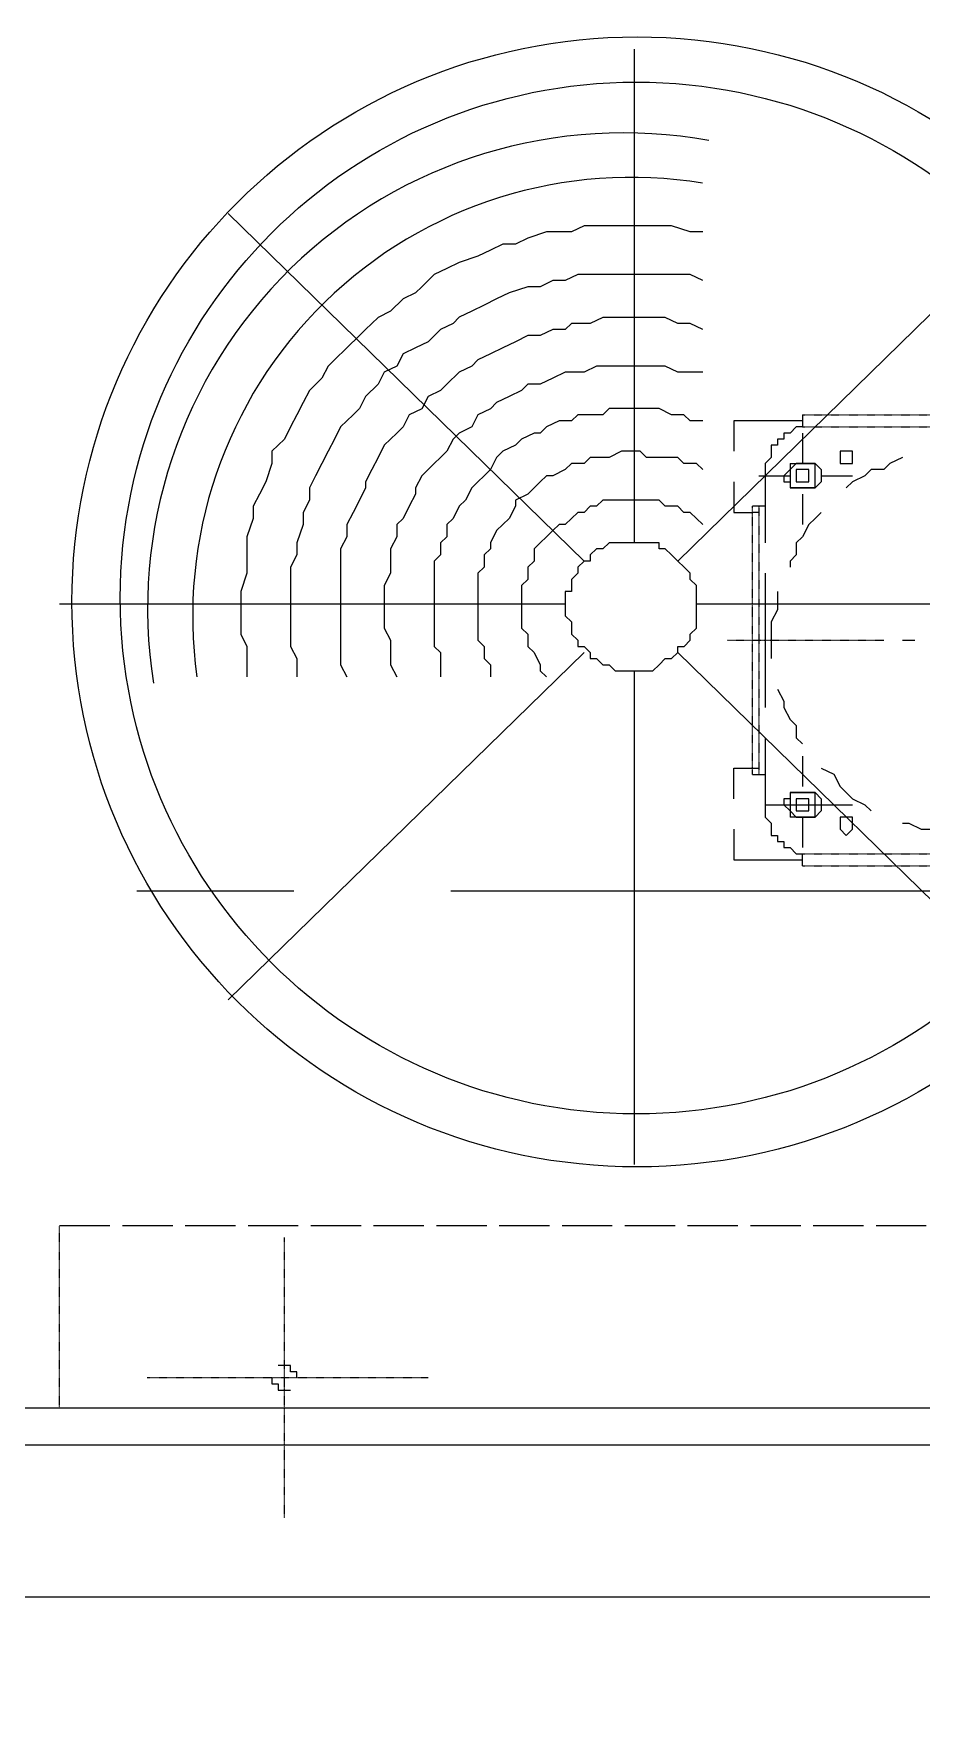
# Model space of a CAD drawing. Header units: metres. Extents: x 841183 to 1048542, y 259326 to 317714.
# Drawn here: x 1010203 to 1010909, y 307168 to 308515 of the extents above; entities that cross this region are included whole.
import ezdxf
from ezdxf.enums import TextEntityAlignment as Align

# ---------------------------------------------------------------- set-up
doc = ezdxf.new("R2010")
doc.units = ezdxf.units.M
doc.linetypes.add('PDF_IMPORT', pattern=[1, 0.8, -0.2])
doc.linetypes.add('VILLA AXIS$0$CENTER', pattern=[2, 1.25, -0.25, 0.25, -0.25])
doc.layers.add('A-AXIS LINE', color=253, linetype='Continuous')
doc.layers.add('PDF2_Geometry', color=7, linetype='Continuous')
doc.layers.add('A-REFLECT DOWN', color=252, linetype='Continuous', transparency=0.6)
doc.styles.add('romans', font='romans.shx', dxfattribs={"width": 0.85})

# ---------------------------------------------------------------- blocks, each defined once
blk = doc.blocks.new('A$C46a051ea')
at = {"layer": 'PDF2_Geometry', "lineweight": 5}
for points in [[(4910.5, 1092.1), (4910.5, -1092), (2778.3, -1092)], [(3310.1, -9.7), (3310.1, -402.8)], [(2987, -140.7), (3270.3, -417.4)], [(3344.9, -417.4), (3628.2, -140.7)], [(3364.8, -155.3), (3354.8, -155.3), (3339.9, -150.5), (3330, -150.5), (3320, -150.5), (3305.1, -150.5), (3295.2, -150.5), (3285.2, -150.5), (3270.3, -150.5), (3260.4, -155.3), (3250.4, -155.3), (3240.5, -155.3), (3225.6, -160.2), (3215.7, -165), (3205.7, -165), (3195.8, -169.9), (3185.8, -174.7), (3170.9, -179.6), (3161, -184.4), (3151, -189.3), (3141.1, -199), (3136.1, -203.8), (3126.2, -208.7), (3116.3, -218.4), (3106.3, -223.3), (3096.4, -233), (3091.4, -237.8), (3081.5, -247.5), (3071.5, -257.2), (3066.6, -262.1), (3061.6, -271.8), (3051.6, -281.5), (3046.7, -291.2), (3041.7, -300.9), (3036.7, -310.6), (3031.8, -320.3), (3021.8, -330), (3021.8, -339.7), (3016.9, -354.3), (3011.9, -364), (3006.9, -373.7), (3006.9, -383.4), (3001.9, -398), (3001.9, -407.7), (3001.9, -417.4), (3001.9, -427.1), (2997, -441.7), (2997, -451.4), (2997, -461.1), (2997, -475.6), (3001.9, -485.3), (3001.9, -495.1), (3001.9, -509.6)], [(3364.8, -194.1), (3354.8, -189.3), (3344.9, -189.3), (3330, -189.3), (3320, -189.3), (3310.1, -189.3), (3300.1, -189.3), (3285.2, -189.3), (3275.3, -189.3), (3265.4, -189.3), (3255.4, -194.1), (3245.5, -194.1), (3235.5, -199), (3225.6, -199), (3210.7, -203.8), (3200.7, -208.7), (3190.8, -213.5), (3180.9, -218.4), (3170.9, -223.2), (3166, -228.1), (3156, -233), (3146.1, -242.7), (3136.1, -247.5), (3126.2, -252.4), (3121.2, -262.1), (3111.3, -266.9), (3106.3, -276.6), (3096.4, -286.3), (3091.4, -296), (3086.4, -300.9), (3076.5, -310.6), (3071.5, -320.3), (3066.6, -330), (3061.6, -339.7), (3056.6, -349.4), (3051.6, -359.1), (3051.6, -368.8), (3046.7, -378.6), (3046.7, -388.3), (3041.7, -402.8), (3041.7, -412.5), (3036.7, -422.2), (3036.7, -431.9), (3036.7, -441.7), (3036.7, -456.2), (3036.7, -465.9), (3036.7, -475.6), (3036.7, -485.3), (3041.7, -495), (3041.7, -509.6)], [(3364.8, -233), (3354.8, -228.1), (3344.9, -228.1), (3334.9, -223.3), (3325, -223.3), (3315.1, -223.3), (3305.1, -223.3), (3295.2, -223.3), (3285.2, -223.3), (3275.3, -228.1), (3260.4, -228.1), (3255.4, -233), (3245.5, -233), (3235.5, -237.8), (3225.6, -237.8), (3215.7, -242.7), (3205.7, -247.5), (3195.8, -252.4), (3185.8, -257.2), (3180.9, -262.1), (3170.9, -266.9), (3161, -276.6), (3156, -281.5), (3146.1, -286.4), (3141.1, -296.1), (3131.2, -300.9), (3126.2, -310.6), (3121.2, -315.5), (3111.3, -325.2), (3106.3, -334.9), (3101.3, -344.6), (3096.4, -354.3), (3096.4, -359.2), (3091.4, -368.9), (3086.4, -378.6), (3081.5, -388.3), (3081.5, -398), (3076.5, -407.7), (3076.5, -417.4), (3076.5, -427.1), (3076.5, -436.8), (3076.5, -446.5), (3076.5, -456.2), (3076.5, -470.8), (3076.5, -480.5), (3076.5, -490.2), (3076.5, -499.9), (3081.5, -509.6)], [(3364.8, -266.9), (3354.8, -266.9), (3344.9, -266.9), (3334.9, -262.1), (3330, -262.1), (3320, -262.1), (3310.1, -262.1), (3300.1, -262.1), (3290.2, -262.1), (3280.3, -262.1), (3270.3, -266.9), (3260.4, -266.9), (3255.4, -266.9), (3245.5, -271.8), (3235.5, -276.6), (3225.6, -276.6), (3220.6, -281.5), (3210.7, -286.3), (3200.7, -291.2), (3195.8, -296.1), (3185.8, -300.9), (3180.9, -310.6), (3170.9, -315.5), (3166, -320.3), (3161, -330), (3156, -334.9), (3151, -339.7), (3141.1, -349.4), (3136.1, -359.2), (3136.1, -364), (3131.2, -373.7), (3126.2, -383.4), (3121.2, -388.3), (3121.2, -398), (3116.3, -407.7), (3116.3, -417.4), (3116.3, -427.1), (3111.3, -436.8), (3111.3, -446.5), (3111.3, -456.2), (3111.3, -461.1), (3111.3, -470.8), (3116.3, -480.5), (3116.3, -490.2), (3116.3, -499.9), (3121.2, -509.6)], [(3364.8, -305.7), (3354.8, -305.7), (3349.8, -300.9), (3339.9, -300.9), (3330, -296), (3325, -296), (3315.1, -296), (3305.1, -296), (3300.1, -296), (3290.2, -296), (3285.2, -300.9), (3275.3, -300.9), (3265.4, -300.9), (3260.4, -305.7), (3250.4, -305.7), (3240.5, -310.6), (3235.5, -315.5), (3230.6, -315.5), (3220.6, -320.3), (3215.7, -325.2), (3205.7, -330), (3200.7, -334.9), (3195.8, -344.6), (3190.8, -349.4), (3185.8, -354.3), (3180.9, -359.1), (3175.9, -368.8), (3170.9, -373.7), (3166, -383.4), (3161, -388.3), (3161, -398), (3156, -402.8), (3156, -412.5), (3151, -417.4), (3151, -427.1), (3151, -436.8), (3151, -441.6), (3151, -451.4), (3151, -461.1), (3151, -470.8), (3151, -475.6), (3151, -485.3), (3156, -490.2), (3156, -499.9), (3156, -509.6)], [(3444.3, -305.7), (3389.6, -305.7), (3389.6, -330)], [(3444.3, -300.9), (3444.3, -310.6), (3439.3, -310.6), (3434.4, -315.5), (3429.4, -315.5), (3429.4, -320.3), (3424.4, -320.3), (3424.4, -325.2), (3419.4, -325.2), (3419.4, -330), (3419.4, -334.9), (3414.5, -339.7), (3414.5, -344.6), (3414.5, -349.4)], [(3444.3, -315.5), (3444.3, -339.7)], [(3364.8, -344.6), (3359.8, -339.7), (3349.8, -339.7), (3344.9, -334.9), (3334.9, -334.9), (3330, -334.9), (3320, -334.9), (3315.1, -330), (3305.1, -330), (3300.1, -330), (3290.2, -334.9), (3285.2, -334.9), (3275.3, -334.9), (3270.3, -339.7), (3260.4, -339.7), (3255.4, -344.6), (3245.5, -349.4), (3240.5, -349.4), (3235.5, -354.3), (3230.6, -359.2), (3225.6, -364), (3215.7, -368.9), (3215.7, -373.7), (3210.7, -383.4), (3205.7, -388.3), (3200.7, -393.1), (3195.8, -402.8), (3195.8, -407.7), (3190.8, -412.5), (3190.8, -422.2), (3185.8, -427.1), (3185.8, -436.8), (3185.8, -441.7), (3185.8, -451.4), (3185.8, -456.2), (3185.8, -465.9), (3185.8, -470.8), (3185.8, -480.5), (3190.8, -485.3), (3190.8, -495.1), (3195.8, -499.9), (3195.8, -509.6)], [(3523.8, -334.9), (3513.9, -339.7), (3508.9, -344.6), (3499, -344.6), (3494, -349.4), (3484, -354.3), (3479.1, -359.1)], [(3409.5, -349.4), (3434.3, -349.4)], [(3414.5, -349.4), (3414.5, -402.8)], [(3434.4, -339.7), (3434.4, -344.6), (3429.4, -349.4), (3429.4, -354.3), (3434.4, -354.3), (3434.4, -359.1)], [(3439.3, -339.7), (3434.3, -344.6), (3434.3, -349.4), (3434.3, -354.3), (3434.3, -359.1), (3439.3, -359.1)], [(3434.4, -339.7), (3454.2, -339.7), (3449.3, -339.7), (3444.3, -339.7), (3439.3, -339.7)], [(3459.2, -349.4), (3484, -349.4)], [(3389.6, -354.3), (3389.6, -378.6)], [(3454.2, -359.1), (3434.4, -359.1)], [(3439.3, -359.1), (3444.3, -359.1), (3449.3, -359.1), (3454.2, -359.1)], [(3364.8, -388.3), (3359.8, -383.4), (3354.8, -378.6), (3349.8, -378.6), (3344.9, -373.7), (3334.9, -373.7), (3330, -368.9), (3325, -368.9), (3320, -368.9), (3310.1, -368.9), (3305.1, -368.9), (3300.1, -368.9), (3295.2, -368.9), (3285.2, -368.9), (3280.3, -373.7), (3275.3, -373.7), (3270.3, -378.6), (3265.4, -378.6), (3260.4, -383.4), (3255.4, -388.3), (3250.4, -388.3), (3245.5, -393.1), (3240.5, -398), (3235.5, -402.8), (3230.6, -407.7), (3230.6, -417.4), (3225.6, -422.2), (3225.6, -427.1), (3225.6, -432), (3220.6, -436.8), (3220.6, -446.5), (3220.6, -451.4), (3220.6, -456.2), (3220.6, -461.1), (3220.6, -470.8), (3225.6, -475.6), (3225.6, -480.5), (3225.6, -485.3), (3230.6, -490.2), (3235.5, -499.9), (3235.5, -504.8), (3240.5, -509.6)], [(3414.5, -373.7), (3404.5, -373.7)], [(3444.3, -364), (3444.3, -388.3)], [(3389.6, -378.6), (3404.5, -378.6)], [(3409.5, -378.6), (3404.5, -378.6)], [(3459.2, -378.6), (3454.2, -383.4), (3449.3, -388.3), (3444.3, -398), (3439.3, -402.8), (3439.3, -412.5), (3434.3, -417.4), (3434.3, -422.2)], [(3414.5, -427.1), (3414.5, -480.5)], [(3424.4, -441.7), (3424.4, -446.5), (3424.4, -456.2), (3419.4, -465.9), (3419.4, -470.8), (3419.4, -480.5), (3419.4, -490.2), (3419.4, -495.1)], [(2852.8, -451.4), (3255.4, -451.4)], [(3359.8, -451.4), (3762.4, -451.4)], [(3414.5, -480.5), (3414.5, -533.9)], [(3523.8, -480.5), (3533.7, -480.5)], [(2987, -766.8), (3270.3, -490.2)], [(3344.9, -490.2), (3628.2, -766.8)], [(3310.1, -504.7), (3310.1, -897.9)], [(3424.4, -519.3), (3429.4, -529), (3429.4, -533.9), (3434.4, -543.6), (3439.3, -548.4), (3439.3, -558.1), (3444.3, -563)], [(3414.5, -558.1), (3414.5, -616.4)], [(3444.3, -572.7), (3444.3, -597)], [(3389.6, -582.4), (3404.5, -582.4)], [(3389.6, -606.7), (3389.6, -582.4)], [(3404.5, -582.4), (3409.5, -582.4)], [(3404.5, -587.3), (3414.5, -587.3)], [(3459.2, -582.4), (3469.1, -587.2), (3474.1, -597), (3479.1, -601.8), (3484, -606.7), (3494, -611.5), (3499, -616.4)], [(3434.4, -601.8), (3434.4, -606.7), (3429.4, -606.7), (3429.4, -611.5), (3434.4, -616.4), (3434.4, -621.2)], [(3439.3, -601.8), (3434.3, -601.8), (3434.3, -606.7), (3434.3, -611.5), (3434.3, -616.4), (3439.3, -621.2)], [(3434.4, -601.8), (3454.2, -601.8), (3449.3, -601.8), (3444.3, -601.8), (3439.3, -601.8)], [(3414.5, -611.5), (3484.1, -611.5)], [(3414.5, -616.4), (3414.5, -621.2), (3419.4, -626.1), (3419.4, -631), (3419.4, -635.8), (3424.4, -635.8), (3424.4, -640.7), (3429.4, -640.7), (3429.4, -645.5), (3434.3, -645.5), (3439.3, -650.4), (3444.3, -650.4)], [(3389.6, -630.9), (3389.6, -655.2), (3444.3, -655.2)], [(3454.2, -621.2), (3434.4, -621.2)], [(3439.3, -621.2), (3444.3, -621.2), (3449.3, -621.2), (3454.2, -621.2)], [(3444.3, -621.2), (3444.3, -645.5)], [(3523.8, -626.1), (3528.8, -626.1), (3538.7, -630.9), (3543.7, -630.9), (3553.6, -630.9), (3563.6, -635.8), (3568.5, -635.8), (3573.5, -635.8)], [(3444.3, -660), (3444.3, -650.3)], [(3041.7, -1067.8), (3041.7, -1062.9), (3036.7, -1062.9), (3036.7, -1058.1), (3031.8, -1058.1), (3026.8, -1058.1)], [(3021.8, -1067.8), (3021.8, -1072.6), (3026.8, -1072.6), (3026.8, -1077.5), (3031.8, -1077.5), (3036.7, -1077.5)], [(2778.3, -1121.1), (4910.4, -1121.1)], [(4910.4, -1242.5), (2778.3, -1242.5), (-1744.5, -1242.5)]]:
    blk.add_lwpolyline(points, dxfattribs=at)
at = {"layer": 'PDF2_Geometry', "linetype": 'PDF_IMPORT', "lineweight": 5, "ltscale": 0.023814}
for points in [[(3444.3, -300.9), (3697.8, -300.9)], [(3444.3, -310.6), (3687.8, -310.6)]]:
    blk.add_lwpolyline(points, dxfattribs=at)
at = {"layer": 'PDF2_Geometry', "lineweight": 5}
for points in [[(3479.1, -330), (3474.1, -330), (3474.1, -334.9), (3474.1, -339.7), (3479.1, -339.7), (3484, -339.7), (3484, -334.9), (3484, -330)], [(3444.3, -344.6), (3439.3, -344.6), (3439.3, -349.4), (3439.3, -354.3), (3444.3, -354.3), (3449.3, -354.3), (3449.3, -349.4), (3449.3, -344.6)], [(3454.2, -339.7), (3459.2, -344.6), (3459.2, -349.4), (3459.2, -354.3), (3454.2, -359.1), (3454.2, -354.3), (3454.2, -349.4), (3454.2, -344.6)], [(3359.8, -451.4), (3359.8, -446.5), (3359.8, -441.7), (3359.8, -436.8), (3354.8, -432), (3354.8, -427.1), (3349.9, -422.3), (3344.9, -417.4), (3339.9, -412.5), (3335, -407.7), (3330, -407.7), (3330, -402.8), (3325, -402.8), (3320, -402.8), (3315.1, -402.8), (3310.1, -402.8), (3305.1, -402.8), (3300.2, -402.8), (3295.2, -402.8), (3290.2, -402.8), (3285.2, -407.7), (3280.3, -407.7), (3275.3, -412.5), (3275.3, -417.4), (3270.3, -417.4), (3265.4, -422.3), (3265.4, -427.1), (3260.4, -432), (3260.4, -436.8), (3260.4, -441.7), (3255.4, -441.7), (3255.4, -446.5), (3255.4, -451.4), (3255.4, -456.2), (3255.4, -461.1), (3260.4, -465.9), (3260.4, -470.8), (3260.4, -475.6), (3265.4, -480.5), (3265.4, -485.4), (3270.3, -485.4), (3275.3, -490.2), (3275.3, -495.1), (3280.3, -495.1), (3285.2, -499.9), (3290.2, -499.9), (3295.2, -504.8), (3300.2, -504.8), (3305.1, -504.8), (3310.1, -504.8), (3315.1, -504.8), (3320, -504.8), (3325, -504.8), (3330, -499.9), (3335, -495.1), (3339.9, -495.1), (3344.9, -490.2), (3344.9, -485.4), (3349.9, -485.4), (3354.8, -480.5), (3354.8, -475.6), (3359.8, -470.8), (3359.8, -465.9), (3359.8, -461.1), (3359.8, -456.2)], [(3454.2, -601.8), (3459.2, -606.7), (3459.2, -611.5), (3459.2, -616.4), (3454.2, -621.2), (3454.2, -616.4), (3454.2, -611.5), (3454.2, -606.7)], [(3444.3, -606.7), (3439.3, -606.7), (3439.3, -611.5), (3439.3, -616.4), (3444.3, -616.4), (3449.3, -616.4), (3449.3, -611.5), (3449.3, -606.7)], [(3479.1, -621.2), (3474.1, -621.2), (3474.1, -626.1), (3474.1, -630.9), (3479.1, -635.8), (3484, -630.9), (3484, -626.1), (3484, -621.2)]]:
    blk.add_lwpolyline(points, close=True, dxfattribs=at)
at = {"layer": 'PDF2_Geometry', "linetype": 'PDF_IMPORT', "lineweight": 5, "ltscale": 0.027907}
for points in [[(3404.5, -587.3), (3404.5, -373.7)], [(3409.5, -373.7), (3409.5, -587.3)], [(3031.8, -1179.4), (3031.8, -956.1)]]:
    blk.add_lwpolyline(points, dxfattribs=at)
at = {"layer": 'PDF2_Geometry', "linetype": 'PDF_IMPORT', "lineweight": 5, "ltscale": 0.021433}
blk.add_lwpolyline([(3384.6, -480.5), (3508.9, -480.5)], dxfattribs=at)
at = {"layer": 'PDF2_Geometry', "linetype": 'PDF_IMPORT', "lineweight": 5, "ltscale": 0.026196}
for points in [[(3444.3, -650.4), (3712.7, -650.4)], [(3444.3, -660), (3712.7, -660)]]:
    blk.add_lwpolyline(points, dxfattribs=at)
at = {"layer": 'PDF2_Geometry', "linetype": 'PDF_IMPORT', "lineweight": 5, "ltscale": 50}
blk.add_lwpolyline([(2852.8, -946.4), (4681.8, -946.4)], dxfattribs=at)
at = {"layer": 'PDF2_Geometry', "linetype": 'PDF_IMPORT', "lineweight": 5, "ltscale": 0.023256}
blk.add_lwpolyline([(2852.8, -1092), (2852.8, -946.4)], dxfattribs=at)
at = {"layer": 'PDF2_Geometry', "linetype": 'PDF_IMPORT', "lineweight": 5, "ltscale": 0.028577}
blk.add_lwpolyline([(3146.1, -1067.8), (2922.4, -1067.8)], dxfattribs=at)
at = {"layer": 'PDF2_Geometry', "lineweight": 5}
for centre, radius in [((3312.5, -449.9), 449.9), ((3311.9, -446.8), 410.8)]:
    blk.add_circle(centre, radius, dxfattribs=at)
for centre, radius, start, end in [((3301.7, -455.3), 378.9, 79.6518, 188.9888), ((3307.9, -461), 349.2, 80.6328, 188.0078)]:
    blk.add_arc(centre, radius, start, end, dxfattribs=at)
blk = doc.blocks.new('A$C73141abc')
blk.add_blockref('A$C46a051ea', (-2778.3, -1271.6))
blk = doc.blocks.new('A$C51a5b08a')
at = {"layer": 'A-AXIS LINE', "linetype": 'VILLA AXIS$0$CENTER', "ltscale": 500}
blk.add_line((-40565.7, -3851.7, -220.1), (9544.5, -3851.7, -106.5), dxfattribs=at)
at = {"color": 252, "style": 'romans', "width": 0.8}
blk.add_attdef('RD01', text='', height=225, dxfattribs=at).set_placement((-31176.6, -17501.4, -38.4), align=Align.MIDDLE_CENTER)
blk = doc.blocks.new('A$C10b3fa2f')
at = {"layer": 'A-REFLECT DOWN'}
h = blk.add_hatch(dxfattribs=at)
h.set_pattern_fill('AR-HBONE', color=256, scale=75, style=0)
h.set_pattern_definition([(45, (-872853.3, -501345.44), (0, 424.26407), [900, -300]), (135, (-872641.16, -501133.3), (3e-14, 424.26407), [900, -300])])
h.paths.add_polyline_path([(-40951.9, -7637.1), (-40445.1, -7637.1), (-40278.2, -7926.1), (-40445.1, -8215.1), (-40951.9, -8215.1), (-41118.8, -7926.1)])
edge = h.paths.add_edge_path()
edge.add_line((-40250.6, -6912.7), (-42275.6, -6912.7))
edge.add_line((-42275.6, -6912.7), (-42275.6, -105.8))
edge.add_line((-42275.6, -105.8), (-42275.6, 38.9))
edge.add_line((-42275.6, 38.9), (-43125, 38.9))
edge.add_line((-43125, 38.9), (-43125, -30517.1))
edge.add_line((-43125, -30517.1), (-43000, -30517.1))
edge.add_line((-43000, -30517.1), (-43000, -32386.1))
edge.add_line((-43000, -32386.1), (-6450, -32386.1))
edge.add_arc((-6450, -25886.1), 6500, 270, 360)
edge.add_line((50, -25886.1), (50, -22117.5))
edge.add_line((50, -22117.5), (-3025.4, -22117.5))
edge.add_line((-3025.4, -22117.5), (-3025.4, -31367.5))
edge.add_line((-3025.4, -31367.5), (-37875.6, -31367.3))
edge.add_line((-37875.6, -31367.3), (-37875.6, -22117.5))
edge.add_line((-37875.6, -22117.5), (-40250.6, -22117.5))
edge.add_line((-40250.6, -22117.5), (-40250.6, -6912.7))

msp = doc.modelspace()

# ---------------------------------------------------------------- block references
at = {"color": 2}
msp.add_blockref('A$C10b3fa2f', (1038100.4, 311684, -216), dxfattribs=at)

# ---------------------------------------------------------------- next in the draw order: block references
msp.add_blockref('A$C51a5b08a', (1038100.4, 311683.9, -103.7), dxfattribs=at)

# ---------------------------------------------------------------- next in the draw order: block references
msp.add_blockref('A$C73141abc', (1010148.8, 309783.8, -104.6))

doc.saveas('drawing.dxf')
